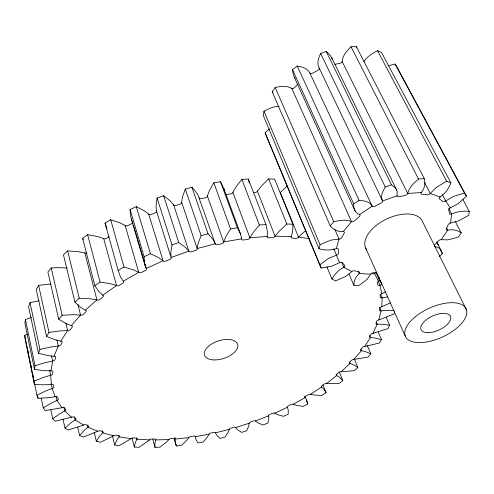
<?xml version="1.0" encoding="UTF-8"?>
<svg xmlns="http://www.w3.org/2000/svg" width="494" height="494" viewBox="0 0 494 494"><rect width="100%" height="100%" fill="white"/><g stroke="black" fill="none" stroke-linecap="round" stroke-linejoin="round"><path stroke-width="0.74" d="M353.692 203.892L359.064 200.268C363.85 200.817 369.685 201.361 372.161 206.183L309.868 73.044C307.577 68.197 302.069 66.857 297.246 66.06L292.51 69.611L353.692 203.892C353.401 208.277 355.013 213.105 359.595 214.587L372.161 206.183A2.402 1.396 -25.9 0 0 375.088 206.128L380.825 203.244A2.408 1.396 -26.2 0 0 382.578 200.953L397.022 195.785A2.414 1.396 -26.9 0 0 399.146 196.692L405.074 195.408A2.421 1.389 -27.1 0 0 407.778 193.45L421.24 192.543C424.537 188.72 425.785 183.49 424.272 178.649L356.353 46.658L351.006 46.732C346.936 50.82 342.663 55.414 342.12 61.454A2.192 1.507 -30.3 0 1 339.749 63.38L334.994 64.3M394.101 310.553L387.043 310.399L381.14 310.862A1.877 0.951 -23.5 0 1 379.59 310.226L379.892 308.213A1.883 0.951 -23.5 0 1 381.782 306.694L382.121 297.783L380.565 294.294M397.022 195.785L397.238 191.752L396.762 190.283L331.61 57.508L330.146 55.149L326.244 51.444L320.631 53.463C318.568 57.971 316.506 63.331 319.186 68.055L382.578 200.953C379.966 196.235 382.893 191.19 385.234 187.047L391.446 184.824L395.367 188.128L396.762 190.283M323.002 384.931L326.009 392.736L321.853 395.459L314.863 395.107L310.473 394.366A1.692 0.79 -20.3 0 0 308.237 394.762L305.644 396.33A1.692 0.79 -20.2 0 0 305.107 397.621L293.084 404.327A1.68 0.778 -19.7 0 0 290.929 404.543L288.163 405.963A1.68 0.778 -19.6 0 0 287.36 407.26L274.639 413.243A1.673 0.778 -19.2 0 0 272.602 413.287L269.699 414.54A1.673 0.772 -19.1 0 0 268.637 415.831L255.392 421.024A1.673 0.772 -18.6 0 0 253.49 420.9L250.489 421.962A1.673 0.772 -18.5 0 0 249.186 423.235L248.63 426.266L246.642 430.78L241.609 432.392L237.62 429.786L235.582 427.582A1.673 0.772 -18 0 0 233.841 427.285L230.778 428.156A1.673 0.772 -17.9 0 0 229.247 429.379L215.458 432.824A1.68 0.778 -17.5 0 0 213.896 432.367L210.808 433.028A1.686 0.778 -17.4 0 0 209.073 434.195L195.26 436.677A1.692 0.784 -16.9 0 0 193.907 436.06L190.838 436.505A1.698 0.784 -16.8 0 0 188.912 437.591L175.259 439.067A1.71 0.797 -16.3 0 0 174.129 438.308L171.115 438.518A1.71 0.797 -16.2 0 0 169.016 439.512L165.688 442.735L159.939 447.169L154.986 447.342L152.794 439.203M169.016 439.512L155.709 439.938A1.729 0.809 -15.8 0 0 154.832 439.03L151.917 439.005A1.735 0.815 -15.7 0 0 149.676 439.888L136.9 439.228A1.754 0.827 -15.2 0 0 136.295 438.184L133.522 437.912A1.76 0.834 -15.1 0 0 131.157 438.666L119.165 445.656L114.664 445.026L116.769 440.265L119.122 436.887A1.778 0.852 -14.7 0 0 118.807 435.727L116.226 435.202A1.785 0.852 -14.6 0 0 113.774 435.801L100.48 442.266L96.318 441.21L99.56 436.301L102.69 432.886A1.815 0.877 -14.2 0 0 102.684 431.62L100.344 430.842A1.815 0.877 -14.1 0 0 97.831 431.274L83.375 437.06L79.633 435.572L84.029 430.595L87.926 427.211A1.846 0.902 -13.7 0 0 88.247 425.859L86.191 424.828A1.853 0.908 -13.7 0 0 83.659 425.075L68.209 430.027L64.98 428.119L70.519 423.16L75.162 419.875A1.883 0.932 -13.3 0 0 75.817 418.455L74.106 417.171A1.89 0.939 -13.2 0 0 71.599 417.214L55.359 421.191L52.722 418.863L59.385 414.028L64.733 410.915A1.92 0.969 -12.9 0 0 65.739 409.452L64.411 407.927A1.927 0.976 -12.9 0 0 61.972 407.754L45.201 410.588L43.25 407.865L50.975 403.265L56.971 400.399A1.964 1.007 -12.6 0 0 58.323 398.93L57.44 397.176A1.97 1.013 -12.6 0 0 55.124 396.775L48.097 397.744L38.1 398.325L36.92 395.225L45.633 390.989L52.191 388.463A2.001 1.044 -12.4 0 0 53.889 387.006L53.488 385.054A2.007 1.05 -12.4 0 0 51.345 384.418L44.275 384.82L34.419 384.542L34.08 381.109L43.651 377.367L50.672 375.255A2.038 1.087 -12.2 0 0 52.697 373.853L52.815 371.735A2.044 1.093 -12.2 0 0 50.907 370.858L43.947 370.642L34.444 369.438L35.018 365.739L45.294 362.615L52.642 361.015A2.075 1.13 -12.2 0 0 54.97 359.7L55.637 357.452A2.081 1.136 -12.2 0 0 54.019 356.341L47.338 355.458L38.433 353.29L39.952 349.388L50.728 347.023L58.255 346.004A2.106 1.173 -12.4 0 0 60.842 344.824L62.071 342.49A2.112 1.179 -12.4 0 0 60.799 341.15L54.568 339.582L46.516 336.426L49.005 332.419L60.04 330.924L67.573 330.554A2.137 1.21 -12.6 0 0 70.37 329.547L72.161 327.182A2.143 1.216 -12.7 0 0 71.278 325.645L65.677 323.379L58.724 319.248L62.17 315.228L73.192 314.709L80.528 315.048A2.161 1.247 -13.1 0 0 83.48 314.252L85.808 311.918A2.167 1.254 -13.2 0 0 85.357 310.201L80.559 307.256L74.94 302.198L79.287 298.271L90.001 298.808L96.948 299.889A2.186 1.284 -13.8 0 0 99.973 299.339L102.795 297.098A2.186 1.291 -13.9 0 0 102.808 295.239L98.973 291.658L94.885 285.76L100.06 282.049L110.156 283.68L116.504 285.507A2.198 1.315 -14.6 0 0 119.523 285.229L122.784 283.155A2.198 1.315 -14.8 0 0 123.265 281.197L120.524 277.041L118.134 270.422L123.994 267.044L133.176 269.773L138.74 272.336A2.211 1.334 -15.7 0 0 141.673 272.342L145.285 270.49A2.211 1.334 -15.8 0 0 146.23 268.489L163.076 260.764A2.211 1.346 -16.8 0 0 165.842 261.073L169.701 259.498A2.211 1.346 -17 0 0 171.097 257.504L188.838 251.15A2.211 1.346 -18.1 0 0 191.351 251.755L195.358 250.507A2.211 1.346 -18.3 0 0 197.155 248.568L181.656 202.262L182.49 196.921L185.287 189.054L191.968 187.331L195.457 191.227L197.964 194.957L215.291 243.777A2.204 1.34 -19.3 0 0 217.484 244.66L221.516 243.777A2.204 1.34 -19.5 0 0 223.665 241.949L241.665 238.837A2.192 1.328 -20.5 0 0 243.486 239.973L247.432 239.473A2.192 1.321 -20.6 0 0 249.865 237.799L253.169 232.513L259.375 225.042L265.957 224.548L267.371 231.42L267.229 236.435A2.18 1.303 -21.5 0 0 268.631 237.793L272.385 237.676A2.174 1.297 -21.7 0 0 275.028 236.2L279.332 231.087L286.823 224.035L292.973 224.208L292.621 231.42L291.293 236.564A2.155 1.272 -22.4 0 0 292.25 238.108L295.715 238.374A2.155 1.266 -22.5 0 0 298.487 237.12L305.761 230.581M149.676 439.888L139.092 447.274L134.331 447.051L135.319 442.519L136.9 439.228L136.517 437.746M434.288 245.524A2.223 1.173 -26.4 0 1 434.819 244.777L438.376 240.973A2.235 1.179 -26.6 0 1 441.259 239.689L447.842 239.856L456.678 237.546L458.481 236.898L461.229 232.902C457.37 229.92 452.337 229.216 447.638 230.185A2.272 1.21 -27.1 0 1 446.465 228.883L448.064 224.955A2.285 1.223 -27.3 0 1 450.547 223.066L451.67 214.044L448.83 208.585M31.499 317.506L25.422 319.439L24.91 323.243L34.444 369.438M462.779 199.249L469.3 211.451L468.738 215.291L458.29 221.003L450.547 223.066M279.147 106.334C273.707 106.136 268.705 108.766 263.994 111.169L263.277 115.435L318.976 248.704C324.632 250.427 330.708 250.489 336.346 248.618A2.291 1.291 -23.6 0 1 338.341 249.532L338.427 253.144A2.279 1.278 -23.5 0 1 336.513 255.17L328.726 258.282L319.779 264.846L321.156 267.983L322.934 267.834L332.011 266.093L339.576 262.691A2.242 1.241 -23.4 0 1 342.28 262.722L344.627 265.235A2.229 1.229 -23.4 0 1 343.843 267.235C338.791 269.878 334.685 274.009 331.999 279.024L335.407 280.814L337.211 280.178L345.831 276.257L351.833 271.601A2.204 1.198 -23.6 0 1 354.772 270.811L358.891 271.873A2.198 1.186 -23.7 0 1 359.292 273.522C355.871 276.492 353.605 280.759 353.889 285.359L358.693 285.612L360.243 284.63L367.122 279.295L370.722 274.201A2.18 1.167 -24.1 0 1 373.427 272.756L376.385 272.472M50.907 370.858L52.642 361.015L51.506 355.81M157.098 198.057L156.036 205.776L156.419 210.901L171.097 257.504L170.794 252.502L172.029 244.944L157.098 198.057L163.631 195.717L170.097 200.737L173.598 204.744L188.838 251.15L185.324 247.303L178.772 242.529L163.631 195.717M310.473 394.366L321.637 387.012A1.704 0.803 -20.7 0 1 321.897 385.752L324.274 384.048A1.71 0.803 -20.8 0 1 326.565 383.48L336.704 375.564A1.729 0.815 -21.3 0 1 336.673 374.353L338.804 372.525A1.729 0.821 -21.4 0 1 341.119 371.784L354.47 370.673L357.817 367.561L353.692 364.838L350.048 363.393A1.748 0.834 -21.8 0 1 349.715 362.25L351.561 360.336A1.754 0.84 -21.9 0 1 353.865 359.422L367.974 357.137L370.821 353.883L365.696 351.685L361.417 350.66A1.778 0.858 -22.3 0 1 360.781 349.61L362.293 347.622A1.778 0.865 -22.3 0 1 364.56 346.541L379.238 343.058L381.522 339.693L375.434 338.094L370.556 337.526A1.809 0.883 -22.7 0 1 369.611 336.593L370.759 334.562A1.809 0.889 -22.8 0 1 372.939 333.327L387.975 328.609L389.63 325.194L382.64 324.262L377.212 324.188A1.84 0.914 -23.1 0 1 375.959 323.391L376.7 321.353A1.846 0.92 -23.2 0 1 378.762 319.964L381.14 310.862L379.59 307.342M318.976 248.704L320.038 244.66L263.994 111.169M394.49 311.967L393.916 314.017L378.762 319.964M336.346 248.618L339.051 239.071L334.753 229.179M199.243 197.711A2.137 1.383 -19.3 0 0 201.404 198.656L205.319 197.828A2.137 1.383 -19.5 0 0 207.381 195.994L209.394 190.579L213.822 182.78L220.466 181.718L223.714 188.276L240.572 234.088L241.665 238.837M229.247 429.379L227.981 432.528L225.017 437.122L219.91 438.4L216.817 435.319L215.458 432.824M39.125 300.716L30.023 302.68L28.59 306.669L38.433 353.29M155.709 439.938L154.888 443.099L154.986 447.342M363.998 61.522C367.091 56.446 372.427 53.426 377.502 50.654L381.535 52.481L450.874 182.817C448.867 188.529 445.137 193.524 440.129 196.958A2.384 1.321 -27.9 0 0 439.697 199.113L442.772 201.317A2.371 1.309 -27.9 0 0 445.699 200.965L453.202 196.464L464.496 193.037L466.392 196.032L465.144 197.402L457.981 203.775L450.349 207.894A2.334 1.272 -27.8 0 0 448.719 210.104L449.454 213.488A2.322 1.26 -27.7 0 0 451.67 214.044C457.172 211.488 463.304 210.666 469.3 211.451M54.019 356.341L58.255 346.004L56.909 340.014M185.287 189.054L201.132 235.601L198.113 243.338L197.155 248.568L215.291 243.777L212.957 239.423L208.03 233.786L191.968 187.331M372.939 333.327L377.212 324.188L376.305 322.094M225.69 194.296A2.124 1.371 -20.6 0 0 226.678 194.364L230.519 193.926A2.124 1.365 -20.8 0 0 232.859 192.259L235.965 186.911L241.862 179.371L248.278 178.995L265.957 224.548M209.073 434.195L207.103 437.412L203.176 442.019L198.063 442.951L195.92 439.432L195.26 436.677M50.826 283.988L38.618 285.384L36.247 289.465L46.516 336.426M60.799 341.15L67.573 330.554L65.844 323.144M364.56 346.541L370.556 337.526L369.654 335.414M441.259 239.689L447.638 230.185L446.588 228.129M240.572 234.088L237.379 227.746L230.537 228.913L225.838 236.62L223.665 241.949L207.381 195.994M359.595 214.587A2.377 1.377 -25.1 0 1 359.138 216.773L354.711 220.67A2.371 1.371 -24.8 0 1 351.567 221.652L343.262 231.575C338.26 231.914 333.345 229.901 330.227 225.949L272.213 91.773L275.17 87.438C280.654 86.376 286.681 85.437 291.787 88.37A2.149 1.494 -27.1 0 0 294.646 87.494L298.018 84.079M253.373 192.592L254.842 192.574A2.106 1.34 -22 0 0 257.386 191.116L261.48 185.96L268.637 178.877L274.645 179.174L292.973 224.208M188.912 437.591L186.25 440.839L181.397 445.39L176.327 445.952L175.185 442.05L174.839 437.591M67.227 267.958L58.496 267.655L51.209 267.97L47.906 272.04L58.724 319.248M330.227 225.949L333.716 221.695C339.557 220.478 345.868 219.089 351.567 221.652L291.787 88.37M353.865 359.422L361.417 350.66L360.824 349.233M71.278 325.645L80.528 315.048L77.99 304.625M319.779 264.846L265.117 132.793L269.489 128.804M86.901 252.916A2.118 1.328 -13.2 0 1 84.869 252.916L78.083 251.668L67.647 250.903L63.46 254.842L74.94 302.198M341.119 371.784L350.048 363.393L349.474 361.979M85.357 310.201L96.948 299.889L84.869 252.916M424.272 178.649L418.504 179.007C414.021 183.008 409.032 187.263 407.778 193.45L342.12 61.454M287.286 185.954L280.32 192.518L298.487 237.12L309.565 238.645M439.197 256.405L442.47 253.762L436.949 241.825M339.384 372.025L342.787 380.565L339.001 383.492L326.565 383.48M94.885 285.76L82.646 238.367L87.623 234.662L97.485 236.54L103.697 238.546A2.13 1.352 -14.1 0 0 106.636 238.318L109.149 236.669M102.808 295.239L116.504 285.507L103.697 238.546M107 228.864L105.043 223.103L110.699 219.75L119.684 222.738L125.143 225.474A2.137 1.377 -15.2 0 0 128.002 225.542L131.49 223.714A2.143 1.377 -15.4 0 0 132.38 221.676L133.028 223.868M123.265 281.197L138.74 272.336L125.143 225.474M381.732 284.729L379.966 285.223A1.951 1.025 -24 0 1 377.854 284.982L377.194 283.142A1.957 1.031 -24 0 1 378.608 281.407L380.232 280.475M304.576 396.188L306.688 400.054L307.743 403.962L303.279 406.439L296.943 405.475L293.084 404.327M385.536 291.892L381.788 293.751A1.92 0.988 -23.8 0 0 380.114 295.387L380.281 297.332A1.914 0.982 -23.8 0 0 382.121 297.783L387.796 296.838M320.038 244.66L331.159 240.078L339.051 239.071A2.322 1.328 -24 0 0 341.811 237.392L344.139 233.261A2.334 1.34 -24.2 0 0 343.262 231.575M450.874 182.817L446.693 181.298L444.785 182.243L435.899 187.708L430.231 193.531A2.402 1.359 -27.7 0 1 427.112 194.784L422.16 194.247A2.408 1.365 -27.6 0 1 421.24 192.543M390.371 302.908L381.782 306.694M145.168 265.753L131.293 218.854L130.391 214.55L130.095 209.524L136.27 206.634L144.112 210.679L148.657 214.087L163.076 260.764L158.469 257.522L150.485 253.731L144.087 256.676L144.686 263.858L146.23 268.489L143.853 260.443M34.419 384.542L25.071 338.841L24.7 335.29L27.466 334.105M372.18 273.448A1.988 1.062 -24.1 0 0 374.526 273.466L376.323 272.812M172.029 244.944L178.772 242.529M235.582 427.582L249.186 423.235M388.395 65.721L395.132 64.066L397.157 67.357L466.392 196.032M201.132 235.601L208.03 233.786M267.229 236.435L249.865 237.799L232.859 192.259M291.293 236.564L275.028 236.2L257.386 191.116M370.722 274.201L359.292 273.522L358.366 271.404M131.157 438.666L119.122 436.887L118.751 435.387M113.774 435.801L102.69 432.886L102.153 430.651M434.288 246.185A2.223 1.173 -26.4 0 0 434.819 246.574L438.586 247.698L441.093 250.106M440.129 196.958L430.231 193.531L424.605 182.576M97.831 431.274L87.926 427.211L87.407 424.988M351.833 271.601L343.843 267.235L341.712 262.271M274.639 413.243L277.931 414.775L283.544 416.319L288.261 414.108L288.23 409.934L287.36 407.26M83.659 425.075L75.162 419.875L74.483 416.868M321.637 387.012L323.922 389.161L326.009 392.736M255.392 421.024L258.072 422.913L262.907 425.001L267.81 423.08L268.792 418.708L268.637 415.831M71.599 417.214L64.733 410.915L63.905 407.173M381.671 283.34L379.429 280.154L375.946 272.41M342.787 380.565L339.674 377.379L336.704 375.564L336.136 374.125M272.213 91.773L273.04 92.816M292.51 69.611L293.331 74.927L295.066 78.361M61.972 407.754L56.971 400.399L56.162 396.682M450.349 207.894L445.699 200.965L442.501 194.827M82.646 238.367L83.375 239.664M395.132 64.066L464.496 193.037M377.502 50.654L446.693 181.298M455.178 221.287L461.229 232.902M374.526 273.466L378.608 281.407M351.006 46.732L418.504 179.007M436.962 242.758L438.339 245.506M440.747 250.322L442.47 253.762M466.435 309.757A33.32 15.839 -24.5 0 0 416.331 315.944A33.32 15.839 -24.5 0 0 424.537 342.299A33.32 15.839 -24.5 0 0 466.435 309.757L422.839 222.207A31.412 17.339 -25.6 0 0 385.956 219.355A31.412 17.339 -25.6 0 0 366.764 249.933M434.133 245.191L434.819 246.574M326.244 51.444L391.446 184.824M320.631 53.463L385.234 187.047M297.246 66.06L359.064 200.268M294.418 77.465L355.186 211.216M365.616 247.982L405.389 336.358M378.095 281.061L379.966 285.223L381.788 293.751M386.197 317.451L389.63 325.194M275.17 87.438L333.716 221.695M378.188 332.011L381.522 339.693M265.117 132.793L321.156 267.983M349.023 274.065L353.889 285.359M333.783 248.791L339.576 262.691M367.24 345.411L370.821 353.883M326.935 266.921L331.999 279.024M354.359 359.138L357.817 367.561M268.637 178.877L286.823 224.035M241.862 179.371L259.375 225.042M306.404 400.35L307.743 403.962M220.466 181.718L237.379 227.746M213.822 182.78L230.537 228.913M55.124 396.775L52.191 388.463L51.215 383.943M331.61 57.508L332.159 59.082M131.293 218.854L131.842 220.441M223.714 188.276L224.684 191.826M136.27 206.634L150.485 253.731M356.353 46.658L356.742 47.961M130.095 209.524L144.087 256.676M133.46 225.332L143.414 258.98M248.278 178.995L249.334 183.076M174.258 438.635L176.327 445.952M110.699 219.75L123.994 267.044M379.429 280.154L378.867 276.838M105.043 223.103L118.134 270.422M87.623 234.662L100.06 282.049M132.065 438.234L134.331 447.051M67.647 250.903L79.287 298.271M112.471 436.091L114.664 445.026M94.224 432.312L96.318 441.21M51.209 267.97L62.17 315.228M77.768 427.304L79.633 435.572M38.618 285.384L49.005 332.419M63.022 419.128L64.98 428.119M49.703 370.766L50.672 375.255L51.345 384.418M30.023 302.68L39.952 349.388M50.826 409.897L52.722 418.863M25.422 319.439L35.018 365.739M41.243 398.176L43.25 407.865M37.643 396.071L38.1 398.325M24.7 335.29L34.08 381.109M27.652 349.95L28.424 353.723M30.122 362.022L31.363 368.061M32.598 374.094L33.37 377.867M34.605 383.906L36.92 395.225M148.657 214.087A2.143 1.389 -16.5 0 0 151.355 214.458L155.091 212.926A2.143 1.389 -16.8 0 0 156.419 210.901M173.598 204.744A2.143 1.389 -17.9 0 0 176.055 205.411L179.94 204.213A2.143 1.389 -18.1 0 0 181.656 202.262M309.868 73.044A2.18 1.513 -28.6 0 0 312.591 73.143L317.722 70.395A2.186 1.519 -29 0 0 319.186 68.055M214.032 359.935A17.42 9.151 -18.2 0 0 237.793 344.954A17.42 9.151 -18.2 0 0 211.383 344.17A17.42 9.151 -18.2 0 0 214.032 359.935M427.742 332.678A16.154 7.676 -24.4 0 0 450.812 318.284A16.154 7.676 -24.4 0 0 428.792 318.062A16.154 7.676 -24.4 0 0 427.742 332.678"/></g></svg>
